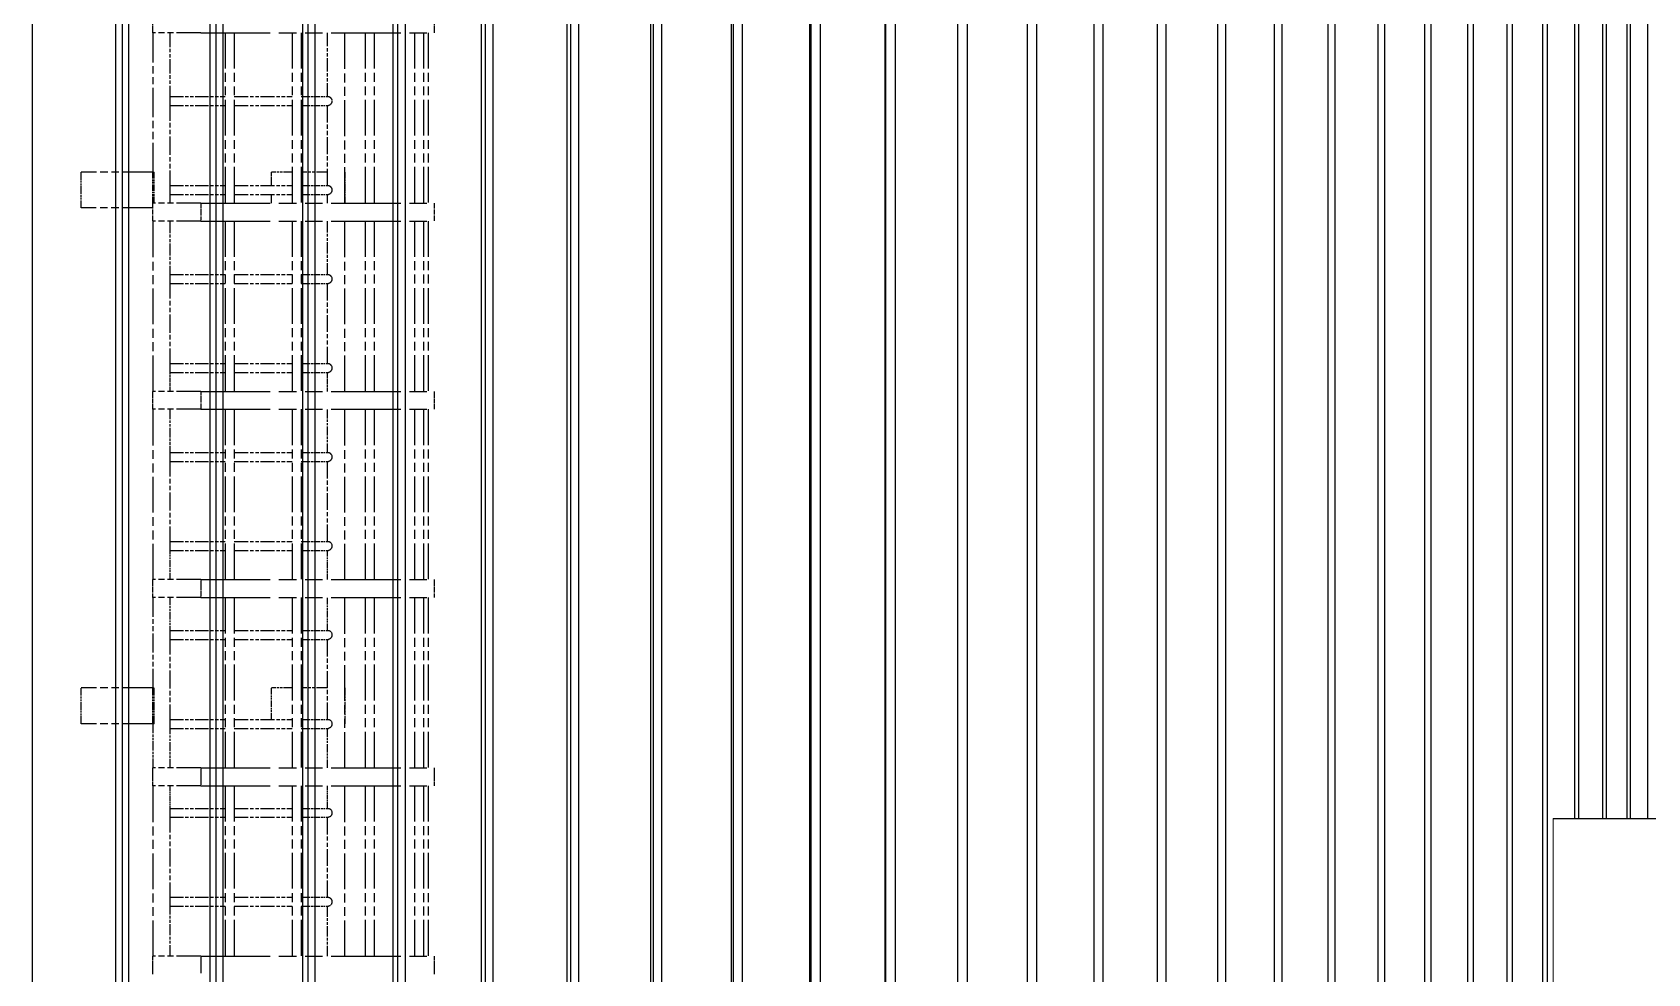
# Model space of a CAD drawing. Header units: millimetres. Extents: x 0 to 89100, y 0 to 63000.
# Drawn here: x 24188 to 28681, y 50367 to 52986 of the extents above; entities that cross this region are included whole.
import ezdxf

# ---------------------------------------------------------------- set-up
doc = ezdxf.new("R2010")
doc.units = ezdxf.units.MM
doc.header["$LTSCALE"] = 150
doc.linetypes.add('DOUBLE_DASH_CHAIN', pattern=[1.2403, 0.6614, -0.0827, 0.1654, -0.0827, 0.1654, -0.0827])
for name, color, linetype, lineweight in [('Reference', 7, 'DOUBLE_DASH_CHAIN', 25), ('Visible', 7, 'Continuous', 25), ('Visible Narrow', 7, 'Continuous', 18)]:
    doc.layers.add(name, color=color, linetype=linetype, lineweight=lineweight)

msp = doc.modelspace()

# ---------------------------------------------------------------- linework, layer by layer
at = {"layer": 'Reference', "ltscale": 0.105708}
for p, q in [((24522.98, 53034.52), (24522.98, 52984.52)), ((25305.63, 53034.52), (25305.63, 52984.52)), ((24522.98, 52510.77), (24522.98, 52460.77)), ((25305.63, 52510.77), (25305.63, 52460.77)), ((24522.98, 51987.02), (24522.98, 51937.02)), ((25305.63, 51987.02), (25305.63, 51937.02)), ((24522.98, 51463.27), (24522.98, 51413.27)), ((25305.63, 51463.27), (25305.63, 51413.27)), ((24522.98, 50939.52), (24522.98, 50889.52)), ((25305.63, 50939.52), (25305.63, 50889.52)), ((24522.98, 50415.77), (24522.98, 50365.77)), ((25305.63, 50415.77), (25305.63, 50365.77))]:
    msp.add_line(p, q, dxfattribs=at)
at = {"layer": 'Reference', "ltscale": 0.676984}
for p, q in [((24656.68, 52984.52), (24522.98, 52984.52)), ((24656.68, 52510.77), (24522.98, 52510.77)), ((24656.68, 52460.77), (24522.98, 52460.77)), ((24656.68, 51987.02), (24522.98, 51987.02)), ((24656.68, 51937.02), (24522.98, 51937.02)), ((24656.68, 51463.27), (24522.98, 51463.27)), ((24656.68, 51413.27), (24522.98, 51413.27)), ((24656.68, 50939.52), (24522.98, 50939.52)), ((24656.68, 50889.52), (24522.98, 50889.52)), ((24656.68, 50415.77), (24522.98, 50415.77))]:
    msp.add_line(p, q, dxfattribs=at)
at = {"layer": 'Reference', "ltscale": 0.819912}
msp.add_line((24524.12, 52597.02), (24524.12, 52984.52), dxfattribs=at)
at = {"layer": 'Reference', "ltscale": 0.394564}
msp.add_line((24572.12, 52798.02), (24572.12, 52984.52), dxfattribs=at)
at = {"layer": 'Reference', "ltscale": 1.950258}
for p, q in [((24656.68, 52984.52), (25305.63, 52984.52)), ((24656.68, 52510.77), (25305.63, 52510.77)), ((24656.68, 52460.77), (25305.63, 52460.77)), ((24656.68, 51987.02), (25305.63, 51987.02)), ((24656.68, 51937.02), (25305.63, 51937.02)), ((24656.68, 51463.27), (25305.63, 51463.27)), ((24656.68, 51413.27), (25305.63, 51413.27)), ((24656.68, 50939.52), (25305.63, 50939.52)), ((24656.68, 50889.52), (25305.63, 50889.52)), ((24656.68, 50415.77), (25305.63, 50415.77))]:
    msp.add_line(p, q, dxfattribs=at)
at = {"layer": 'Reference', "ltscale": 1.00243}
for p, q in [((24725.06, 52984.52), (24725.06, 52510.77)), ((24750.06, 52984.52), (24750.06, 52510.77)), ((24911.01, 52984.52), (24911.01, 52510.77)), ((24936.01, 52984.52), (24936.01, 52510.77)), ((25057.09, 52510.77), (25057.09, 52984.52)), ((25114.35, 52984.52), (25114.35, 52510.77)), ((25139.35, 52984.52), (25139.35, 52510.77)), ((25251.06, 52984.52), (25251.06, 52510.77)), ((25276.06, 52984.52), (25276.06, 52510.77)), ((25289.62, 52984.52), (25289.62, 52510.77)), ((24524.12, 51987.02), (24524.12, 52460.77)), ((24725.06, 52460.77), (24725.06, 51987.02)), ((24750.06, 52460.77), (24750.06, 51987.02)), ((24911.01, 52460.77), (24911.01, 51987.02)), ((24936.01, 52460.77), (24936.01, 51987.02)), ((25057.09, 51987.02), (25057.09, 52460.77)), ((25114.35, 52460.77), (25114.35, 51987.02)), ((25139.35, 52460.77), (25139.35, 51987.02)), ((25251.06, 52460.77), (25251.06, 51987.02)), ((25276.06, 52460.77), (25276.06, 51987.02)), ((25289.62, 52460.77), (25289.62, 51987.02)), ((24524.12, 51463.27), (24524.12, 51937.02)), ((24725.06, 51937.02), (24725.06, 51463.27)), ((24750.06, 51937.02), (24750.06, 51463.27)), ((24911.01, 51937.02), (24911.01, 51463.27)), ((24936.01, 51937.02), (24936.01, 51463.27)), ((25057.09, 51463.27), (25057.09, 51937.02)), ((25114.35, 51937.02), (25114.35, 51463.27)), ((25139.35, 51937.02), (25139.35, 51463.27)), ((25251.06, 51937.02), (25251.06, 51463.27)), ((25276.06, 51937.02), (25276.06, 51463.27)), ((25289.62, 51937.02), (25289.62, 51463.27)), ((24725.06, 51413.27), (24725.06, 50939.52)), ((24750.06, 51413.27), (24750.06, 50939.52)), ((24911.01, 51413.27), (24911.01, 50939.52)), ((24936.01, 51413.27), (24936.01, 50939.52)), ((25057.09, 50939.52), (25057.09, 51413.27)), ((25114.35, 51413.27), (25114.35, 50939.52)), ((25139.35, 51413.27), (25139.35, 50939.52)), ((25251.06, 51413.27), (25251.06, 50939.52)), ((25276.06, 51413.27), (25276.06, 50939.52)), ((25289.62, 51413.27), (25289.62, 50939.52)), ((24524.12, 50415.77), (24524.12, 50889.52)), ((24725.06, 50889.52), (24725.06, 50415.77)), ((24750.06, 50889.52), (24750.06, 50415.77)), ((24911.01, 50889.52), (24911.01, 50415.77)), ((24936.01, 50889.52), (24936.01, 50415.77)), ((25057.09, 50415.77), (25057.09, 50889.52)), ((25114.35, 50889.52), (25114.35, 50415.77)), ((25139.35, 50889.52), (25139.35, 50415.77)), ((25251.06, 50889.52), (25251.06, 50415.77)), ((25276.06, 50889.52), (25276.06, 50415.77)), ((25289.62, 50889.52), (25289.62, 50415.77))]:
    msp.add_line(p, q, dxfattribs=at)
at = {"layer": 'Reference', "ltscale": 0.375518}
msp.add_line((25009.09, 52807.02), (25009.09, 52984.52), dxfattribs=at)
at = {"layer": 'Reference', "ltscale": 0.373626}
for p, q in [((24572.12, 52807.02), (24725.06, 52807.02)), ((24572.12, 52782.02), (24725.06, 52782.02)), ((24572.12, 52559.52), (24725.06, 52559.52)), ((24572.12, 52534.52), (24725.06, 52534.52)), ((24572.12, 52312.02), (24725.06, 52312.02)), ((24572.12, 52287.02), (24725.06, 52287.02)), ((24572.12, 52064.52), (24725.06, 52064.52)), ((24572.12, 52039.52), (24725.06, 52039.52)), ((24572.12, 51817.02), (24725.06, 51817.02)), ((24572.12, 51792.02), (24725.06, 51792.02)), ((24572.12, 51569.52), (24725.06, 51569.52)), ((24572.12, 51544.52), (24725.06, 51544.52)), ((24572.12, 51322.02), (24725.06, 51322.02)), ((24572.12, 51297.02), (24725.06, 51297.02)), ((24572.12, 51074.52), (24725.06, 51074.52)), ((24572.12, 51049.52), (24725.06, 51049.52)), ((24572.12, 50827.02), (24725.06, 50827.02)), ((24572.12, 50802.02), (24725.06, 50802.02)), ((24572.12, 50579.52), (24725.06, 50579.52)), ((24572.12, 50554.52), (24725.06, 50554.52))]:
    msp.add_line(p, q, dxfattribs=at)
at = {"layer": 'Reference', "ltscale": 0.508836}
for p, q in [((24572.12, 52550.52), (24572.12, 52791.02)), ((24572.12, 52055.52), (24572.12, 52296.02)), ((24572.12, 51560.52), (24572.12, 51801.02)), ((24572.12, 51065.52), (24572.12, 51306.02)), ((24572.12, 50570.52), (24572.12, 50811.02))]:
    msp.add_line(p, q, dxfattribs=at)
at = {"layer": 'Reference', "ltscale": 0.393179}
for p, q in [((24750.06, 52807.02), (24911.01, 52807.02)), ((24750.06, 52782.02), (24911.01, 52782.02)), ((24750.06, 52559.52), (24911.01, 52559.52)), ((24750.06, 52534.52), (24911.01, 52534.52)), ((24750.06, 52312.02), (24911.01, 52312.02)), ((24750.06, 52287.02), (24911.01, 52287.02)), ((24750.06, 52064.52), (24911.01, 52064.52)), ((24750.06, 52039.52), (24911.01, 52039.52)), ((24750.06, 51817.02), (24911.01, 51817.02)), ((24750.06, 51792.02), (24911.01, 51792.02)), ((24750.06, 51569.52), (24911.01, 51569.52)), ((24750.06, 51544.52), (24911.01, 51544.52)), ((24750.06, 51322.02), (24911.01, 51322.02)), ((24750.06, 51297.02), (24911.01, 51297.02)), ((24750.06, 51074.52), (24911.01, 51074.52)), ((24750.06, 51049.52), (24911.01, 51049.52)), ((24750.06, 50827.02), (24911.01, 50827.02)), ((24750.06, 50802.02), (24911.01, 50802.02)), ((24750.06, 50579.52), (24911.01, 50579.52)), ((24750.06, 50554.52), (24911.01, 50554.52))]:
    msp.add_line(p, q, dxfattribs=at)
at = {"layer": 'Reference', "ltscale": 0.186334}
for p, q in [((24936.01, 52807.02), (25012.31, 52807.02)), ((24936.01, 52782.02), (25012.31, 52782.02)), ((24936.01, 52559.52), (25012.31, 52559.52)), ((24936.01, 52534.52), (25012.31, 52534.52)), ((24936.01, 52312.02), (25012.31, 52312.02)), ((24936.01, 52287.02), (25012.31, 52287.02)), ((24936.01, 52064.52), (25012.31, 52064.52)), ((24936.01, 52039.52), (25012.31, 52039.52)), ((24936.01, 51817.02), (25012.31, 51817.02)), ((24936.01, 51792.02), (25012.31, 51792.02)), ((24936.01, 51569.52), (25012.31, 51569.52)), ((24936.01, 51544.52), (25012.31, 51544.52)), ((24936.01, 51322.02), (25012.31, 51322.02)), ((24936.01, 51297.02), (25012.31, 51297.02)), ((24936.01, 51074.52), (25012.31, 51074.52)), ((24936.01, 51049.52), (25012.31, 51049.52)), ((24936.01, 50827.02), (25012.31, 50827.02)), ((24936.01, 50802.02), (25012.31, 50802.02)), ((24936.01, 50579.52), (25012.31, 50579.52)), ((24936.01, 50554.52), (25012.31, 50554.52))]:
    msp.add_line(p, q, dxfattribs=at)
at = {"layer": 'Reference', "ltscale": 0.470745}
for p, q in [((25009.09, 52559.52), (25009.09, 52782.02)), ((25009.09, 52064.52), (25009.09, 52287.02)), ((25009.09, 51569.52), (25009.09, 51792.02)), ((25009.09, 51074.52), (25009.09, 51297.02)), ((25009.09, 50579.52), (25009.09, 50802.02))]:
    msp.add_line(p, q, dxfattribs=at)
at = {"layer": 'Reference', "ltscale": 0.846364}
for p, q in [((24523.87, 52597.02), (24323.87, 52597.02)), ((24523.87, 51162.02), (24323.87, 51162.02)), ((24523.87, 51062.02), (24323.87, 51062.02))]:
    msp.add_line(p, q, dxfattribs=at)
at = {"layer": 'Reference', "ltscale": 0.211516}
for p, q in [((24323.87, 52497.02), (24323.87, 52597.02)), ((24323.87, 51062.02), (24323.87, 51162.02)), ((24523.87, 51062.02), (24523.87, 51162.02)), ((24527.33, 51062.02), (24527.33, 51162.02)), ((25057.34, 51162.02), (25057.34, 51062.02))]:
    msp.add_line(p, q, dxfattribs=at)
at = {"layer": 'Reference', "ltscale": 0.182419}
for p, q in [((24523.87, 52510.77), (24523.87, 52597.02)), ((24527.33, 52510.77), (24527.33, 52597.02)), ((25057.34, 52597.02), (25057.34, 52510.77))]:
    msp.add_line(p, q, dxfattribs=at)
at = {"layer": 'Reference', "ltscale": 0.008365}
for p, q in [((24523.87, 52597.02), (24527.33, 52597.02)), ((24523.87, 51162.02), (24527.33, 51162.02)), ((24527.33, 51062.02), (24523.87, 51062.02))]:
    msp.add_line(p, q, dxfattribs=at)
at = {"layer": 'Reference', "ltscale": 0.241707}
for p, q in [((24911.01, 52597.02), (24853.88, 52597.02)), ((24911.01, 51162.02), (24853.88, 51162.02))]:
    msp.add_line(p, q, dxfattribs=at)
at = {"layer": 'Reference', "ltscale": 0.079256}
msp.add_line((24853.88, 52559.52), (24853.88, 52597.02), dxfattribs=at)
at = {"layer": 'Reference', "ltscale": 0.309205}
for p, q in [((25009.09, 52597.02), (24936.01, 52597.02)), ((25009.09, 51162.02), (24936.01, 51162.02))]:
    msp.add_line(p, q, dxfattribs=at)
at = {"layer": 'Reference', "ltscale": 0.000507733}
for p, q in [((25057.09, 52597.02), (25057.34, 52597.02)), ((25057.09, 51162.02), (25057.34, 51162.02)), ((25057.34, 51062.02), (25057.09, 51062.02))]:
    msp.add_line(p, q, dxfattribs=at)
at = {"layer": 'Reference', "ltscale": 0.069204}
msp.add_line((24572.12, 52510.77), (24572.12, 52543.52), dxfattribs=at)
at = {"layer": 'Reference', "ltscale": 0.050159}
for p, q in [((24853.88, 52510.77), (24853.88, 52534.52)), ((25009.09, 52510.77), (25009.09, 52534.52))]:
    msp.add_line(p, q, dxfattribs=at)
at = {"layer": 'Reference', "ltscale": 0.84262}
msp.add_line((24522.98, 52497.02), (24323.87, 52497.02), dxfattribs=at)
at = {"layer": 'Reference', "ltscale": 0.095127}
for p, q in [((24656.68, 52508.27), (24656.68, 52463.27)), ((24656.68, 51984.52), (24656.68, 51939.52)), ((24656.68, 51460.77), (24656.68, 51415.77)), ((24656.68, 50937.02), (24656.68, 50892.02)), ((24656.68, 50413.27), (24656.68, 50368.27))]:
    msp.add_line(p, q, dxfattribs=at)
at = {"layer": 'Reference', "ltscale": 0.333724}
msp.add_line((24572.12, 52303.02), (24572.12, 52460.77), dxfattribs=at)
at = {"layer": 'Reference', "ltscale": 0.314679}
msp.add_line((25009.09, 52312.02), (25009.09, 52460.77), dxfattribs=at)
at = {"layer": 'Reference', "ltscale": 0.130044}
msp.add_line((24572.12, 51987.02), (24572.12, 52048.52), dxfattribs=at)
at = {"layer": 'Reference', "ltscale": 0.110998}
msp.add_line((25009.09, 51987.02), (25009.09, 52039.52), dxfattribs=at)
at = {"layer": 'Reference', "ltscale": 0.272884}
msp.add_line((24572.12, 51808.02), (24572.12, 51937.02), dxfattribs=at)
at = {"layer": 'Reference', "ltscale": 0.253839}
msp.add_line((25009.09, 51817.02), (25009.09, 51937.02), dxfattribs=at)
at = {"layer": 'Reference', "ltscale": 0.190883}
msp.add_line((24572.12, 51463.27), (24572.12, 51553.52), dxfattribs=at)
at = {"layer": 'Reference', "ltscale": 0.171838}
msp.add_line((25009.09, 51463.27), (25009.09, 51544.52), dxfattribs=at)
at = {"layer": 'Reference', "ltscale": 0.531585}
msp.add_line((24524.12, 51162.02), (24524.12, 51413.27), dxfattribs=at)
at = {"layer": 'Reference', "ltscale": 0.212045}
msp.add_line((24572.12, 51313.02), (24572.12, 51413.27), dxfattribs=at)
at = {"layer": 'Reference', "ltscale": 0.192999}
msp.add_line((25009.09, 51322.02), (25009.09, 51413.27), dxfattribs=at)
at = {"layer": 'Reference', "ltscale": 0.185064}
msp.add_line((24853.88, 51074.52), (24853.88, 51162.02), dxfattribs=at)
at = {"layer": 'Reference', "ltscale": 0.259129}
msp.add_line((24524.12, 50939.52), (24524.12, 51062.02), dxfattribs=at)
at = {"layer": 'Reference', "ltscale": 0.251723}
msp.add_line((24572.12, 50939.52), (24572.12, 51058.52), dxfattribs=at)
at = {"layer": 'Reference', "ltscale": 0.232677}
msp.add_line((25009.09, 50939.52), (25009.09, 51049.52), dxfattribs=at)
at = {"layer": 'Reference', "ltscale": 0.151205}
msp.add_line((24572.12, 50818.02), (24572.12, 50889.52), dxfattribs=at)
at = {"layer": 'Reference', "ltscale": 0.13216}
msp.add_line((25009.09, 50827.02), (25009.09, 50889.52), dxfattribs=at)
at = {"layer": 'Reference', "ltscale": 0.312562}
msp.add_line((24572.12, 50415.77), (24572.12, 50563.52), dxfattribs=at)
at = {"layer": 'Reference', "ltscale": 0.293517}
msp.add_line((25009.09, 50415.77), (25009.09, 50554.52), dxfattribs=at)
at = {"layer": 'Reference', "ltscale": 0.014982}
for points in [[(24572.12, 52791.02), (24572.12, 52791.37), (24572.12, 52791.73), (24572.11, 52792.9), (24572.11, 52793.72), (24572.11, 52795.33), (24572.11, 52796.15), (24572.12, 52797.32), (24572.12, 52797.67), (24572.12, 52798.02)], [(24572.12, 52543.52), (24572.12, 52543.87), (24572.12, 52544.23), (24572.11, 52545.4), (24572.11, 52546.22), (24572.11, 52547.83), (24572.11, 52548.65), (24572.12, 52549.82), (24572.12, 52550.17), (24572.12, 52550.52)], [(24572.12, 52296.02), (24572.12, 52296.37), (24572.12, 52296.73), (24572.11, 52297.9), (24572.11, 52298.72), (24572.11, 52300.33), (24572.11, 52301.15), (24572.12, 52302.32), (24572.12, 52302.67), (24572.12, 52303.02)], [(24572.12, 52048.52), (24572.12, 52048.87), (24572.12, 52049.23), (24572.11, 52050.4), (24572.11, 52051.22), (24572.11, 52052.83), (24572.11, 52053.65), (24572.12, 52054.82), (24572.12, 52055.17), (24572.12, 52055.52)], [(24572.12, 51801.02), (24572.12, 51801.37), (24572.12, 51801.73), (24572.11, 51802.9), (24572.11, 51803.72), (24572.11, 51805.33), (24572.11, 51806.15), (24572.12, 51807.32), (24572.12, 51807.67), (24572.12, 51808.02)], [(24572.12, 51553.52), (24572.12, 51553.87), (24572.12, 51554.23), (24572.11, 51555.4), (24572.11, 51556.22), (24572.11, 51557.83), (24572.11, 51558.65), (24572.12, 51559.82), (24572.12, 51560.17), (24572.12, 51560.52)], [(24572.12, 51306.02), (24572.12, 51306.37), (24572.12, 51306.73), (24572.11, 51307.9), (24572.11, 51308.72), (24572.11, 51310.33), (24572.11, 51311.15), (24572.12, 51312.32), (24572.12, 51312.67), (24572.12, 51313.02)], [(24572.12, 51058.52), (24572.12, 51058.87), (24572.12, 51059.23), (24572.11, 51060.4), (24572.11, 51061.22), (24572.11, 51062.83), (24572.11, 51063.65), (24572.12, 51064.82), (24572.12, 51065.17), (24572.12, 51065.52)], [(24572.12, 50811.02), (24572.12, 50811.37), (24572.12, 50811.73), (24572.11, 50812.9), (24572.11, 50813.72), (24572.11, 50815.33), (24572.11, 50816.15), (24572.12, 50817.32), (24572.12, 50817.67), (24572.12, 50818.02)], [(24572.12, 50563.52), (24572.12, 50563.87), (24572.12, 50564.23), (24572.11, 50565.4), (24572.11, 50566.22), (24572.11, 50567.83), (24572.11, 50568.65), (24572.12, 50569.82), (24572.12, 50570.17), (24572.12, 50570.52)]]:
    msp.add_open_spline(points, degree=3, knots=[3.50524129, 3.50524129, 3.50524129, 3.50524129, 3.61045001, 3.61045001, 3.85156966, 3.85156966, 4.09268931, 4.09268931, 4.19789804, 4.19789804, 4.19789804, 4.19789804], dxfattribs=at)
at = {"layer": 'Reference', "ltscale": 0.084612}
for points in [[(25012.31, 52807.02), (25012.71, 52807.02), (25013.16, 52806.95), (25014.11, 52806.62), (25014.62, 52806.38), (25016.19, 52805.41), (25017.27, 52804.45), (25019.11, 52802.27), (25020, 52800.88), (25020.94, 52798.58), (25021.19, 52797.78), (25021.52, 52796.15), (25021.6, 52795.33), (25021.6, 52793.72), (25021.52, 52792.9), (25021.19, 52791.27), (25020.94, 52790.46), (25020, 52788.16), (25019.11, 52786.78), (25017.27, 52784.59), (25016.19, 52783.64), (25014.62, 52782.67), (25014.11, 52782.43), (25013.16, 52782.1), (25012.71, 52782.02), (25012.31, 52782.02)], [(25012.31, 52559.52), (25012.71, 52559.52), (25013.16, 52559.45), (25014.11, 52559.12), (25014.62, 52558.88), (25016.19, 52557.91), (25017.27, 52556.95), (25019.11, 52554.77), (25020, 52553.38), (25020.94, 52551.08), (25021.19, 52550.28), (25021.52, 52548.65), (25021.6, 52547.83), (25021.6, 52546.22), (25021.52, 52545.4), (25021.19, 52543.77), (25020.94, 52542.96), (25020, 52540.66), (25019.11, 52539.28), (25017.27, 52537.09), (25016.19, 52536.14), (25014.62, 52535.17), (25014.11, 52534.93), (25013.16, 52534.6), (25012.71, 52534.52), (25012.31, 52534.52)], [(25012.31, 52312.02), (25012.71, 52312.02), (25013.16, 52311.95), (25014.11, 52311.62), (25014.62, 52311.38), (25016.19, 52310.41), (25017.27, 52309.45), (25019.11, 52307.27), (25020, 52305.88), (25020.94, 52303.58), (25021.19, 52302.78), (25021.52, 52301.15), (25021.6, 52300.33), (25021.6, 52298.72), (25021.52, 52297.9), (25021.19, 52296.27), (25020.94, 52295.46), (25020, 52293.16), (25019.11, 52291.78), (25017.27, 52289.59), (25016.19, 52288.64), (25014.62, 52287.67), (25014.11, 52287.43), (25013.16, 52287.1), (25012.71, 52287.02), (25012.31, 52287.02)], [(25012.31, 52064.52), (25012.71, 52064.52), (25013.16, 52064.45), (25014.11, 52064.12), (25014.62, 52063.88), (25016.19, 52062.91), (25017.27, 52061.95), (25019.11, 52059.77), (25020, 52058.38), (25020.94, 52056.08), (25021.19, 52055.28), (25021.52, 52053.65), (25021.6, 52052.83), (25021.6, 52051.22), (25021.52, 52050.4), (25021.19, 52048.77), (25020.94, 52047.96), (25020, 52045.66), (25019.11, 52044.28), (25017.27, 52042.09), (25016.19, 52041.14), (25014.62, 52040.17), (25014.11, 52039.93), (25013.16, 52039.6), (25012.71, 52039.52), (25012.31, 52039.52)], [(25012.31, 51817.02), (25012.71, 51817.02), (25013.16, 51816.95), (25014.11, 51816.62), (25014.62, 51816.38), (25016.19, 51815.41), (25017.27, 51814.45), (25019.11, 51812.27), (25020, 51810.88), (25020.94, 51808.58), (25021.19, 51807.78), (25021.52, 51806.15), (25021.6, 51805.33), (25021.6, 51803.72), (25021.52, 51802.9), (25021.19, 51801.27), (25020.94, 51800.46), (25020, 51798.16), (25019.11, 51796.78), (25017.27, 51794.59), (25016.19, 51793.64), (25014.62, 51792.67), (25014.11, 51792.43), (25013.16, 51792.1), (25012.71, 51792.02), (25012.31, 51792.02)], [(25012.31, 51569.52), (25012.71, 51569.52), (25013.16, 51569.45), (25014.11, 51569.12), (25014.62, 51568.88), (25016.19, 51567.91), (25017.27, 51566.95), (25019.11, 51564.77), (25020, 51563.38), (25020.94, 51561.08), (25021.19, 51560.28), (25021.52, 51558.65), (25021.6, 51557.83), (25021.6, 51556.22), (25021.52, 51555.4), (25021.19, 51553.77), (25020.94, 51552.96), (25020, 51550.66), (25019.11, 51549.28), (25017.27, 51547.09), (25016.19, 51546.14), (25014.62, 51545.17), (25014.11, 51544.93), (25013.16, 51544.6), (25012.71, 51544.52), (25012.31, 51544.52)], [(25012.31, 51322.02), (25012.71, 51322.02), (25013.16, 51321.95), (25014.11, 51321.62), (25014.62, 51321.38), (25016.19, 51320.41), (25017.27, 51319.45), (25019.11, 51317.27), (25020, 51315.88), (25020.94, 51313.58), (25021.19, 51312.78), (25021.52, 51311.15), (25021.6, 51310.33), (25021.6, 51308.72), (25021.52, 51307.9), (25021.19, 51306.27), (25020.94, 51305.46), (25020, 51303.16), (25019.11, 51301.78), (25017.27, 51299.59), (25016.19, 51298.64), (25014.62, 51297.67), (25014.11, 51297.43), (25013.16, 51297.1), (25012.71, 51297.02), (25012.31, 51297.02)], [(25012.31, 51074.52), (25012.71, 51074.52), (25013.16, 51074.45), (25014.11, 51074.12), (25014.62, 51073.88), (25016.19, 51072.91), (25017.27, 51071.95), (25019.11, 51069.77), (25020, 51068.38), (25020.94, 51066.08), (25021.19, 51065.28), (25021.52, 51063.65), (25021.6, 51062.83), (25021.6, 51061.22), (25021.52, 51060.4), (25021.19, 51058.77), (25020.94, 51057.96), (25020, 51055.66), (25019.11, 51054.28), (25017.27, 51052.09), (25016.19, 51051.14), (25014.62, 51050.17), (25014.11, 51049.93), (25013.16, 51049.6), (25012.71, 51049.52), (25012.31, 51049.52)], [(25012.31, 50827.02), (25012.71, 50827.02), (25013.16, 50826.95), (25014.11, 50826.62), (25014.62, 50826.38), (25016.19, 50825.41), (25017.27, 50824.45), (25019.11, 50822.27), (25020, 50820.88), (25020.94, 50818.58), (25021.19, 50817.78), (25021.52, 50816.15), (25021.6, 50815.33), (25021.6, 50813.72), (25021.52, 50812.9), (25021.19, 50811.27), (25020.94, 50810.46), (25020, 50808.16), (25019.11, 50806.78), (25017.27, 50804.59), (25016.19, 50803.64), (25014.62, 50802.67), (25014.11, 50802.43), (25013.16, 50802.1), (25012.71, 50802.02), (25012.31, 50802.02)], [(25012.31, 50579.52), (25012.71, 50579.52), (25013.16, 50579.45), (25014.11, 50579.12), (25014.62, 50578.88), (25016.19, 50577.91), (25017.27, 50576.95), (25019.11, 50574.77), (25020, 50573.38), (25020.94, 50571.08), (25021.19, 50570.28), (25021.52, 50568.65), (25021.6, 50567.83), (25021.6, 50566.22), (25021.52, 50565.4), (25021.19, 50563.77), (25020.94, 50562.96), (25020, 50560.66), (25019.11, 50559.28), (25017.27, 50557.09), (25016.19, 50556.14), (25014.62, 50555.17), (25014.11, 50554.93), (25013.16, 50554.6), (25012.71, 50554.52), (25012.31, 50554.52)]]:
    msp.add_open_spline(points, degree=3, knots=[1.9257848, 1.9257848, 1.9257848, 1.9257848, 2.1661114, 2.1661114, 2.406438, 2.406438, 2.8870911, 2.8870911, 3.3693304, 3.3693304, 3.61045, 3.61045, 3.8515697, 3.8515697, 4.0926893, 4.0926893, 4.333809, 4.333809, 4.8160483, 4.8160483, 5.2967014, 5.2967014, 5.5370279, 5.5370279, 5.7773545, 5.7773545, 5.7773545, 5.7773545], dxfattribs=at)
at = {"layer": 'Visible'}
for p, q in [((24188.33, 53664.02), (24188.33, 47799.02)), ((24420.38, 47799.02), (24420.38, 53664.02)), ((24439.06, 47799.02), (24439.06, 53664.02)), ((24455.62, 53664.02), (24455.62, 47799.02)), ((24683.19, 47799.02), (24683.19, 53664.02)), ((24700.06, 47799.02), (24700.06, 53664.02)), ((24717.73, 53664.02), (24717.73, 47799.02)), ((24940.52, 47799.02), (24940.52, 53664.02)), ((24955.54, 47799.02), (24955.54, 53664.02)), ((24974.29, 53664.02), (24974.29, 47799.02)), ((25192, 47799.02), (25192, 53664.02)), ((25205.17, 47799.02), (25205.17, 53664.02)), ((25224.98, 53664.02), (25224.98, 47799.02)), ((25437.33, 47799.02), (25437.33, 53664.02)), ((25448.61, 47799.02), (25448.61, 53664.02)), ((25469.46, 53664.02), (25469.46, 47799.02)), ((25676.17, 47799.02), (25676.17, 53664.02)), ((25685.56, 47799.02), (25685.56, 53664.02)), ((25707.41, 53664.02), (25707.41, 47799.02)), ((25908.2, 47799.02), (25908.2, 53664.02)), ((25915.69, 47799.02), (25915.69, 53664.02)), ((25938.52, 53664.02), (25938.52, 47799.02)), ((26133.13, 47799.02), (26133.13, 53664.02)), ((26138.7, 47799.02), (26138.7, 53664.02)), ((26162.48, 53664.02), (26162.48, 47799.02)), ((26350.65, 47799.02), (26350.65, 53664.02)), ((26354.3, 47799.02), (26354.3, 53664.02)), ((26378.99, 53664.02), (26378.99, 47799.02)), ((26560.48, 47799.02), (26560.48, 53664.02)), ((26562.2, 47799.02), (26562.2, 53664.02)), ((26587.78, 53664.02), (26587.78, 47799.02)), ((26762.34, 47799.02), (26762.34, 53664.02)), ((26788.56, 53664.02), (26788.56, 47799.02)), ((26955.97, 47799.02), (26955.97, 53664.02)), ((26981.07, 53664.02), (26981.07, 47799.02)), ((27141.1, 47799.02), (27141.1, 53664.02)), ((27165.06, 53664.02), (27165.06, 47799.02)), ((27317.5, 47799.02), (27317.5, 53664.02)), ((27340.28, 53664.02), (27340.28, 47799.02)), ((27484.94, 47799.02), (27484.94, 53664.02)), ((27506.51, 53664.02), (27506.51, 47799.02)), ((27643.18, 47799.02), (27643.18, 53664.02)), ((27663.52, 53664.02), (27663.52, 47799.02)), ((27792.03, 47799.02), (27792.03, 53664.02)), ((27811.1, 53664.02), (27811.1, 47799.02)), ((27931.29, 47799.02), (27931.29, 53664.02)), ((27949.07, 53664.02), (27949.07, 47799.02)), ((28060.77, 47799.02), (28060.77, 53664.02)), ((28077.23, 53664.02), (28077.23, 47799.02)), ((28180.3, 47799.02), (28180.3, 53664.02)), ((28195.43, 53664.02), (28195.43, 47799.02)), ((28289.72, 47799.02), (28289.72, 53664.02)), ((28303.5, 53664.02), (28303.5, 47799.02)), ((28388.9, 47799.02), (28388.9, 53664.02)), ((28401.3, 53664.02), (28401.3, 47799.02)), ((28477.7, 50799.02), (28477.7, 53664.02)), ((28488.71, 53664.02), (28488.71, 50799.02)), ((28555.99, 50799.02), (28555.99, 53664.02)), ((28565.61, 53664.02), (28565.61, 50799.02)), ((28623.69, 50799.02), (28623.69, 53664.02)), ((28631.89, 53664.02), (28631.89, 50799.02)), ((28680.7, 50799.02), (28680.7, 53664.02)), ((28417.42, 50799.02), (34978.62, 50799.02))]:
    msp.add_line(p, q, dxfattribs=at)
at = {"layer": 'Visible Narrow'}
msp.add_line((28417.42, 47799.02), (28417.42, 50799.02), dxfattribs=at)

doc.saveas('drawing.dxf')
